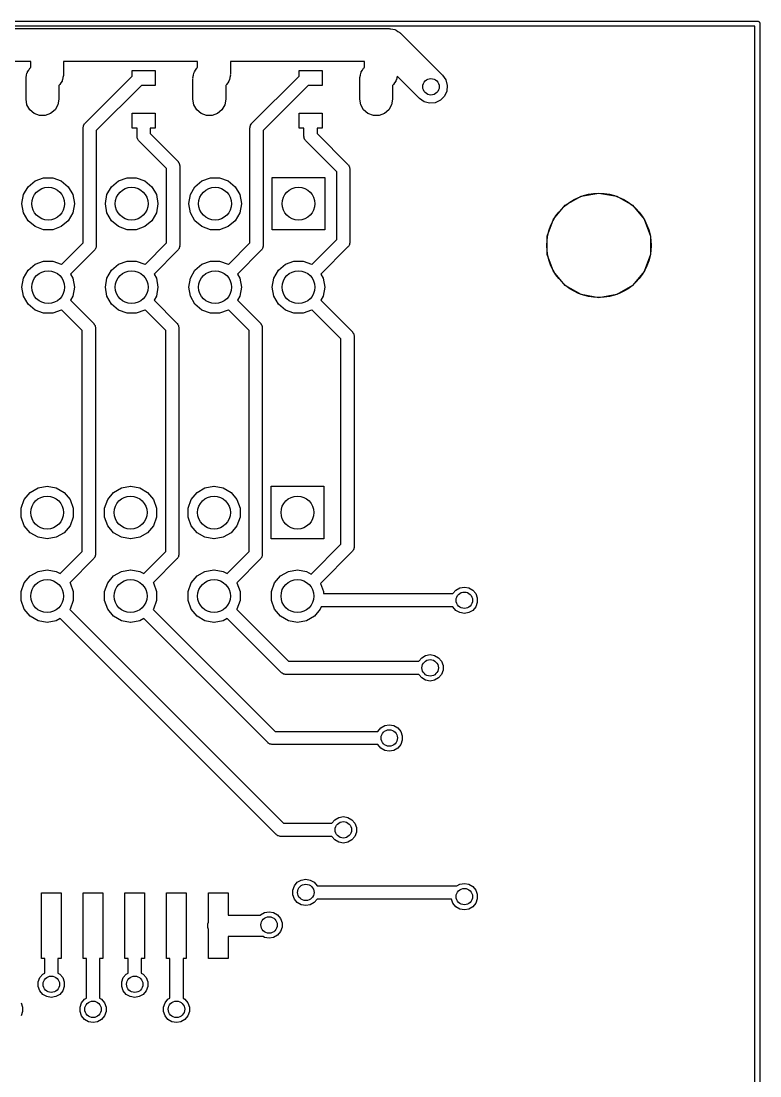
# Model space of a CAD drawing. Extents: x 25 to 125, y -125 to -25.
# Drawn here: x 102.59 to 125.08, y -57.02 to -24.93 of the extents above; entities that cross this region are included whole.
import ezdxf

# ---------------------------------------------------------------- set-up
doc = ezdxf.new("R2010")
doc.units = 0
doc.header["$MEASUREMENT"] = 0
doc.layers.add('BLACK', color=7, linetype='CONTINUOUS')

msp = doc.modelspace()

# ---------------------------------------------------------------- linework, layer by layer
at = {"layer": 'Black'}
for p, q in [((25, -24.925), (125, -24.925)), ((125, -24.925), (125.006, -24.9261)), ((125.006, -24.9261), (125.013, -24.9261)), ((125.013, -24.9261), (125.019, -24.9284)), ((125.019, -24.9284), (125.026, -24.9295)), ((125.026, -24.9295), (125.031, -24.9328)), ((125.031, -24.9328), (125.037, -24.935)), ((125.037, -24.935), (125.043, -24.9393)), ((125.043, -24.9393), (125.048, -24.9425)), ((125.048, -24.9425), (125.052, -24.9476)), ((125.052, -24.9476), (125.057, -24.9518)), ((125.057, -24.9518), (125.061, -24.9575)), ((125.061, -24.9575), (125.065, -24.9625)), ((125.065, -24.9625), (125.067, -24.9687)), ((125.067, -24.9687), (125.07, -24.9743)), ((125.07, -24.9743), (125.072, -24.9808)), ((125.072, -24.9808), (125.074, -24.987)), ((125.074, -24.987), (125.074, -24.9935)), ((125.074, -24.9935), (125.075, -25)), ((125.075, -25), (125.075, -125)), ((124.925, -25.075), (25.075, -25.075)), ((98.552, -25.154), (103.378, -25.154)), ((103.378, -25.154), (108.458, -25.154)), ((108.458, -25.154), (113.538, -25.154)), ((113.538, -25.154), (113.792, -25.154)), ((113.792, -25.154), (113.814, -25.1578)), ((113.814, -25.1578), (113.836, -25.1559)), ((113.836, -25.1559), (113.899, -25.1728)), ((113.899, -25.1728), (113.963, -25.1842)), ((113.963, -25.1842), (113.982, -25.1952)), ((113.982, -25.1952), (114.003, -25.2008)), ((114.003, -25.2008), (114.057, -25.2383)), ((114.057, -25.2383), (114.113, -25.271)), ((114.113, -25.271), (114.128, -25.2878)), ((114.128, -25.2878), (114.146, -25.3004)), ((114.146, -25.3004), (115.416, -26.5704)), ((124.925, -124.925), (124.925, -25.075)), ((102.878, -26.154), (99.052, -26.154)), ((102.878, -26.3314), (102.878, -26.154)), ((107.958, -26.154), (103.878, -26.154)), ((103.878, -26.154), (103.878, -26.537)), ((107.958, -26.3314), (107.958, -26.154)), ((113.038, -26.154), (108.958, -26.154)), ((108.958, -26.154), (108.958, -26.537)), ((113.038, -26.3314), (113.038, -26.154)), ((102.737, -26.6364), (102.754, -26.5733)), ((102.739, -26.6583), (102.737, -26.6364)), ((102.754, -26.5733), (102.765, -26.509)), ((102.765, -26.509), (102.776, -26.4899)), ((102.776, -26.4899), (102.782, -26.4687)), ((102.782, -26.4687), (102.819, -26.4152)), ((102.819, -26.4152), (102.852, -26.3586)), ((102.852, -26.3586), (102.869, -26.3445)), ((102.869, -26.3445), (102.878, -26.3314)), ((103.876, -26.5806), (103.859, -26.6437)), ((103.878, -26.537), (103.874, -26.5587)), ((103.874, -26.5587), (103.876, -26.5806)), ((104.532, -28.0302), (105.965, -26.5972)), ((105.965, -26.5972), (105.965, -26.43)), ((105.965, -26.43), (106.665, -26.43)), ((106.665, -26.43), (106.665, -26.88)), ((107.817, -26.6364), (107.834, -26.5733)), ((107.819, -26.6583), (107.817, -26.6364)), ((107.834, -26.5733), (107.845, -26.509)), ((107.845, -26.509), (107.856, -26.4899)), ((107.856, -26.4899), (107.862, -26.4687)), ((107.862, -26.4687), (107.899, -26.4152)), ((107.899, -26.4152), (107.932, -26.3586)), ((107.932, -26.3586), (107.949, -26.3445)), ((107.949, -26.3445), (107.958, -26.3314)), ((108.956, -26.5806), (108.939, -26.6437)), ((108.958, -26.537), (108.954, -26.5587)), ((108.954, -26.5587), (108.956, -26.5806)), ((109.612, -28.0302), (111.045, -26.5972)), ((111.045, -26.5972), (111.045, -26.43)), ((111.045, -26.43), (111.745, -26.43)), ((111.745, -26.43), (111.745, -26.88)), ((112.897, -26.6364), (112.914, -26.5733)), ((112.899, -26.6583), (112.897, -26.6364)), ((112.914, -26.5733), (112.925, -26.509)), ((112.925, -26.509), (112.936, -26.4899)), ((112.936, -26.4899), (112.942, -26.4687)), ((112.942, -26.4687), (112.979, -26.4152)), ((112.979, -26.4152), (113.012, -26.3586)), ((113.012, -26.3586), (113.029, -26.3445)), ((113.029, -26.3445), (113.038, -26.3314)), ((114.031, -26.6), (114.019, -26.6437)), ((114.708, -27.2776), (114.031, -26.6)), ((115.416, -26.5704), (115.515, -26.7127)), ((102.735, -26.68), (102.739, -26.6583)), ((102.735, -27.305), (102.735, -26.68)), ((103.744, -26.8725), (103.735, -26.8856)), ((103.735, -26.8856), (103.735, -27.305)), ((103.761, -26.8584), (103.744, -26.8725)), ((103.794, -26.8018), (103.761, -26.8584)), ((103.831, -26.7483), (103.794, -26.8018)), ((103.837, -26.7271), (103.831, -26.7483)), ((103.848, -26.708), (103.837, -26.7271)), ((103.859, -26.6437), (103.848, -26.708)), ((106.248, -26.88), (104.873, -28.2544)), ((106.665, -26.88), (106.248, -26.88)), ((107.815, -26.68), (107.819, -26.6583)), ((107.815, -27.305), (107.815, -26.68)), ((108.824, -26.8725), (108.815, -26.8856)), ((108.815, -26.8856), (108.815, -27.305)), ((108.841, -26.8584), (108.824, -26.8725)), ((108.874, -26.8018), (108.841, -26.8584)), ((108.911, -26.7483), (108.874, -26.8018)), ((108.917, -26.7271), (108.911, -26.7483)), ((108.928, -26.708), (108.917, -26.7271)), ((108.939, -26.6437), (108.928, -26.708)), ((111.328, -26.88), (109.953, -28.2544)), ((111.745, -26.88), (111.328, -26.88)), ((112.895, -26.68), (112.899, -26.6583)), ((112.895, -27.305), (112.895, -26.68)), ((113.904, -26.8725), (113.895, -26.8856)), ((113.895, -26.8856), (113.895, -27.305)), ((113.921, -26.8584), (113.904, -26.8725)), ((113.954, -26.8018), (113.921, -26.8584)), ((113.991, -26.7483), (113.954, -26.8018)), ((113.997, -26.7271), (113.991, -26.7483)), ((114.008, -26.708), (113.997, -26.7271)), ((114.019, -26.6437), (114.008, -26.708)), ((115.515, -26.7127), (115.56, -26.8804)), ((115.56, -26.8804), (115.545, -27.0534)), ((114.851, -27.3772), (114.708, -27.2776)), ((115.472, -27.2108), (115.349, -27.3336)), ((115.545, -27.0534), (115.472, -27.2108)), ((102.765, -27.476), (102.735, -27.305)), ((102.852, -27.6264), (102.765, -27.476)), ((103.705, -27.476), (103.618, -27.6264)), ((103.735, -27.305), (103.705, -27.476)), ((107.845, -27.476), (107.815, -27.305)), ((107.932, -27.6264), (107.845, -27.476)), ((108.785, -27.476), (108.698, -27.6264)), ((108.815, -27.305), (108.785, -27.476)), ((112.925, -27.476), (112.895, -27.305)), ((113.012, -27.6264), (112.925, -27.476)), ((113.865, -27.476), (113.778, -27.6264)), ((113.895, -27.305), (113.865, -27.476)), ((115.018, -27.4221), (114.851, -27.3772)), ((115.191, -27.407), (115.018, -27.4221)), ((115.349, -27.3336), (115.191, -27.407)), ((102.985, -27.738), (102.852, -27.6264)), ((103.148, -27.7974), (102.985, -27.738)), ((103.322, -27.7974), (103.148, -27.7974)), ((103.485, -27.738), (103.322, -27.7974)), ((103.618, -27.6264), (103.485, -27.738)), ((105.965, -28.18), (105.965, -27.73)), ((105.965, -27.73), (106.665, -27.73)), ((106.665, -27.73), (106.665, -28.18)), ((108.065, -27.738), (107.932, -27.6264)), ((108.228, -27.7974), (108.065, -27.738)), ((108.402, -27.7974), (108.228, -27.7974)), ((108.565, -27.738), (108.402, -27.7974)), ((108.698, -27.6264), (108.565, -27.738)), ((111.045, -28.18), (111.045, -27.73)), ((111.045, -27.73), (111.745, -27.73)), ((111.745, -27.73), (111.745, -28.18)), ((113.145, -27.738), (113.012, -27.6264)), ((113.308, -27.7974), (113.145, -27.738)), ((113.482, -27.7974), (113.308, -27.7974)), ((113.645, -27.738), (113.482, -27.7974)), ((113.778, -27.6264), (113.645, -27.738)), ((104.473, -28.1716), (104.475, -28.1629)), ((104.473, -31.6735), (104.473, -28.1716)), ((104.474, -28.1542), (104.481, -28.1289)), ((104.475, -28.1629), (104.474, -28.1542)), ((104.481, -28.1289), (104.485, -28.1032)), ((104.485, -28.1032), (104.49, -28.0956)), ((104.49, -28.0956), (104.492, -28.0871)), ((104.492, -28.0871), (104.507, -28.0657)), ((104.507, -28.0657), (104.52, -28.043)), ((104.52, -28.043), (104.527, -28.0374)), ((104.527, -28.0374), (104.532, -28.0302)), ((106.115, -28.18), (105.965, -28.18)), ((106.115, -28.43), (106.115, -28.18)), ((106.665, -28.18), (106.515, -28.18)), ((106.515, -28.18), (106.515, -28.3472)), ((109.553, -28.1716), (109.555, -28.1629)), ((109.553, -31.6735), (109.553, -28.1716)), ((109.554, -28.1542), (109.561, -28.1289)), ((109.555, -28.1629), (109.554, -28.1542)), ((109.561, -28.1289), (109.565, -28.1032)), ((109.565, -28.1032), (109.57, -28.0956)), ((109.57, -28.0956), (109.572, -28.0871)), ((109.572, -28.0871), (109.587, -28.0657)), ((109.587, -28.0657), (109.6, -28.043)), ((109.6, -28.043), (109.607, -28.0374)), ((109.607, -28.0374), (109.612, -28.0302)), ((111.195, -28.18), (111.045, -28.18)), ((111.195, -28.43), (111.195, -28.18)), ((111.745, -28.18), (111.595, -28.18)), ((111.595, -28.18), (111.595, -28.3472)), ((104.873, -28.2544), (104.873, -31.7563)), ((106.117, -28.4387), (106.115, -28.43)), ((106.116, -28.4474), (106.117, -28.4387)), ((106.123, -28.4727), (106.116, -28.4474)), ((106.127, -28.4984), (106.123, -28.4727)), ((106.131, -28.506), (106.127, -28.4984)), ((106.134, -28.5145), (106.131, -28.506)), ((106.149, -28.5359), (106.134, -28.5145)), ((106.162, -28.5586), (106.149, -28.5359)), ((106.169, -28.5642), (106.162, -28.5586)), ((106.515, -28.3472), (107.355, -29.187)), ((109.953, -28.2544), (109.953, -31.7563)), ((111.197, -28.4387), (111.195, -28.43)), ((111.196, -28.4474), (111.197, -28.4387)), ((111.203, -28.4727), (111.196, -28.4474)), ((111.207, -28.4984), (111.203, -28.4727)), ((111.211, -28.506), (111.207, -28.4984)), ((111.214, -28.5145), (111.211, -28.506)), ((111.229, -28.5359), (111.214, -28.5145)), ((111.242, -28.5586), (111.229, -28.5359)), ((111.249, -28.5642), (111.242, -28.5586)), ((111.595, -28.3472), (112.536, -29.2886)), ((106.174, -28.5714), (106.169, -28.5642)), ((107.013, -29.4112), (106.174, -28.5714)), ((111.254, -28.5714), (111.249, -28.5642)), ((112.195, -29.5128), (111.254, -28.5714)), ((107.355, -29.187), (107.36, -29.1942)), ((107.36, -29.1942), (107.367, -29.1998)), ((107.367, -29.1998), (107.38, -29.2225)), ((107.013, -31.6735), (107.013, -29.4112)), ((107.38, -29.2225), (107.395, -29.2439)), ((107.395, -29.2439), (107.397, -29.2524)), ((107.397, -29.2524), (107.401, -29.26)), ((107.401, -29.26), (107.406, -29.2857)), ((107.406, -29.2857), (107.413, -29.311)), ((107.413, -29.311), (107.412, -29.3197)), ((107.412, -29.3197), (107.413, -29.3284)), ((107.413, -29.3284), (107.413, -31.7563)), ((112.195, -31.5719), (112.195, -29.5128)), ((112.536, -29.2886), (112.541, -29.2958)), ((112.541, -29.2958), (112.548, -29.3014)), ((112.548, -29.3014), (112.561, -29.3241)), ((112.561, -29.3241), (112.576, -29.3455)), ((112.576, -29.3455), (112.579, -29.354)), ((112.579, -29.354), (112.583, -29.3616)), ((112.583, -29.3616), (112.587, -29.3873)), ((112.587, -29.3873), (112.594, -29.4126)), ((112.594, -29.4126), (112.593, -29.4213)), ((112.593, -29.4213), (112.595, -29.43)), ((112.595, -29.43), (112.595, -31.6547)), ((102.797, -29.9627), (103.01, -29.7841)), ((103.01, -29.7841), (103.271, -29.6891)), ((103.271, -29.6891), (103.549, -29.6891)), ((103.549, -29.6891), (103.81, -29.7841)), ((103.81, -29.7841), (104.023, -29.9627)), ((105.337, -29.9627), (105.55, -29.7841)), ((105.55, -29.7841), (105.811, -29.6891)), ((105.811, -29.6891), (106.089, -29.6891)), ((106.089, -29.6891), (106.35, -29.7841)), ((106.35, -29.7841), (106.563, -29.9627)), ((107.877, -29.9627), (108.09, -29.7841)), ((108.09, -29.7841), (108.351, -29.6891)), ((108.351, -29.6891), (108.629, -29.6891)), ((108.629, -29.6891), (108.89, -29.7841)), ((108.89, -29.7841), (109.103, -29.9627)), ((110.23, -31.28), (110.23, -29.68)), ((110.23, -29.68), (111.83, -29.68)), ((111.83, -29.68), (111.83, -31.28)), ((102.658, -30.2033), (102.797, -29.9627)), ((104.023, -29.9627), (104.162, -30.2033)), ((105.198, -30.2033), (105.337, -29.9627)), ((106.563, -29.9627), (106.702, -30.2033)), ((107.738, -30.2033), (107.877, -29.9627)), ((109.103, -29.9627), (109.242, -30.2033)), ((119.629, -30.2525), (120.174, -30.1564)), ((120.174, -30.1564), (120.719, -30.2525)), ((102.61, -30.4769), (102.658, -30.2033)), ((102.61, -30.4831), (102.61, -30.4769)), ((102.658, -30.7567), (102.61, -30.4831)), ((104.162, -30.2033), (104.21, -30.4769)), ((104.21, -30.4831), (104.162, -30.7567)), ((104.21, -30.4769), (104.21, -30.4831)), ((105.15, -30.4769), (105.198, -30.2033)), ((105.15, -30.4831), (105.15, -30.4769)), ((105.198, -30.7567), (105.15, -30.4831)), ((106.702, -30.2033), (106.75, -30.4769)), ((106.75, -30.4831), (106.702, -30.7567)), ((106.75, -30.4769), (106.75, -30.4831)), ((107.69, -30.4769), (107.738, -30.2033)), ((107.69, -30.4831), (107.69, -30.4769)), ((107.738, -30.7567), (107.69, -30.4831)), ((109.242, -30.2033), (109.29, -30.4769)), ((109.29, -30.4831), (109.242, -30.7567)), ((109.29, -30.4769), (109.29, -30.4831)), ((119.149, -30.5293), (119.629, -30.2525)), ((120.719, -30.2525), (121.198, -30.5293)), ((102.797, -30.9973), (102.658, -30.7567)), ((104.162, -30.7567), (104.023, -30.9973)), ((105.337, -30.9973), (105.198, -30.7567)), ((106.702, -30.7567), (106.563, -30.9973)), ((107.877, -30.9973), (107.738, -30.7567)), ((109.242, -30.7567), (109.103, -30.9973)), ((118.794, -30.9532), (119.149, -30.5293)), ((121.198, -30.5293), (121.554, -30.9532)), ((103.01, -31.1759), (102.797, -30.9973)), ((104.023, -30.9973), (103.81, -31.1759)), ((105.55, -31.1759), (105.337, -30.9973)), ((106.563, -30.9973), (106.35, -31.1759)), ((108.09, -31.1759), (107.877, -30.9973)), ((109.103, -30.9973), (108.89, -31.1759)), ((118.604, -31.4733), (118.794, -30.9532)), ((121.554, -30.9532), (121.743, -31.4733)), ((103.271, -31.2709), (103.01, -31.1759)), ((103.549, -31.2709), (103.271, -31.2709)), ((103.81, -31.1759), (103.549, -31.2709)), ((105.811, -31.2709), (105.55, -31.1759)), ((106.089, -31.2709), (105.811, -31.2709)), ((106.35, -31.1759), (106.089, -31.2709)), ((108.351, -31.2709), (108.09, -31.1759)), ((108.629, -31.2709), (108.351, -31.2709)), ((108.89, -31.1759), (108.629, -31.2709)), ((111.83, -31.28), (110.23, -31.28)), ((103.817, -32.3301), (104.473, -31.6735)), ((104.873, -31.7563), (104.872, -31.765)), ((104.872, -31.765), (104.873, -31.7738)), ((106.357, -32.3301), (107.013, -31.6735)), ((107.413, -31.7563), (107.412, -31.765)), ((107.412, -31.765), (107.413, -31.7738)), ((108.897, -32.3301), (109.553, -31.6735)), ((109.953, -31.7563), (109.952, -31.765)), ((109.952, -31.765), (109.953, -31.7738)), ((111.437, -32.3301), (112.195, -31.5719)), ((112.561, -31.7607), (112.548, -31.7833)), ((112.576, -31.7393), (112.561, -31.7607)), ((112.579, -31.7308), (112.576, -31.7393)), ((112.583, -31.7232), (112.579, -31.7308)), ((112.587, -31.6974), (112.583, -31.7232)), ((112.594, -31.6722), (112.587, -31.6974)), ((112.595, -31.6547), (112.593, -31.6634)), ((112.593, -31.6634), (112.594, -31.6722)), ((118.604, -32.0267), (118.604, -31.4733)), ((121.743, -31.4733), (121.743, -32.0267)), ((104.815, -31.8978), (104.091, -32.6215)), ((104.82, -31.8906), (104.815, -31.8978)), ((104.827, -31.8849), (104.82, -31.8906)), ((104.84, -31.8623), (104.827, -31.8849)), ((104.855, -31.8409), (104.84, -31.8623)), ((104.857, -31.8324), (104.855, -31.8409)), ((104.861, -31.8248), (104.857, -31.8324)), ((104.866, -31.799), (104.861, -31.8248)), ((104.873, -31.7738), (104.866, -31.799)), ((107.355, -31.8978), (106.631, -32.6215)), ((107.36, -31.8906), (107.355, -31.8978)), ((107.367, -31.8849), (107.36, -31.8906)), ((107.38, -31.8623), (107.367, -31.8849)), ((107.395, -31.8409), (107.38, -31.8623)), ((107.397, -31.8324), (107.395, -31.8409)), ((107.401, -31.8248), (107.397, -31.8324)), ((107.406, -31.799), (107.401, -31.8248)), ((107.413, -31.7738), (107.406, -31.799)), ((109.895, -31.8978), (109.171, -32.6215)), ((109.9, -31.8906), (109.895, -31.8978)), ((109.907, -31.8849), (109.9, -31.8906)), ((109.92, -31.8623), (109.907, -31.8849)), ((109.935, -31.8409), (109.92, -31.8623)), ((109.937, -31.8324), (109.935, -31.8409)), ((109.941, -31.8248), (109.937, -31.8324)), ((109.946, -31.799), (109.941, -31.8248)), ((109.953, -31.7738), (109.946, -31.799)), ((112.536, -31.7962), (111.711, -32.6215)), ((112.541, -31.789), (112.536, -31.7962)), ((112.548, -31.7833), (112.541, -31.789)), ((118.794, -32.5468), (118.604, -32.0267)), ((121.743, -32.0267), (121.554, -32.5468)), ((102.797, -32.5027), (103.01, -32.3241)), ((103.01, -32.3241), (103.271, -32.2291)), ((103.271, -32.2291), (103.549, -32.2291)), ((103.549, -32.2291), (103.81, -32.3241)), ((103.81, -32.3241), (103.817, -32.3301)), ((105.337, -32.5027), (105.55, -32.3241)), ((105.55, -32.3241), (105.811, -32.2291)), ((105.811, -32.2291), (106.089, -32.2291)), ((106.089, -32.2291), (106.35, -32.3241)), ((106.35, -32.3241), (106.357, -32.3301)), ((107.877, -32.5027), (108.09, -32.3241)), ((108.09, -32.3241), (108.351, -32.2291)), ((108.351, -32.2291), (108.629, -32.2291)), ((108.629, -32.2291), (108.89, -32.3241)), ((108.89, -32.3241), (108.897, -32.3301)), ((110.417, -32.5027), (110.63, -32.3241)), ((110.63, -32.3241), (110.891, -32.2291)), ((110.891, -32.2291), (111.169, -32.2291)), ((111.169, -32.2291), (111.43, -32.3241)), ((111.43, -32.3241), (111.437, -32.3301)), ((102.658, -32.7433), (102.797, -32.5027)), ((104.091, -32.6215), (104.162, -32.7433)), ((105.198, -32.7433), (105.337, -32.5027)), ((106.631, -32.6215), (106.702, -32.7433)), ((107.738, -32.7433), (107.877, -32.5027)), ((109.171, -32.6215), (109.242, -32.7433)), ((110.278, -32.7433), (110.417, -32.5027)), ((111.711, -32.6215), (111.782, -32.7433)), ((119.149, -32.9707), (118.794, -32.5468)), ((121.554, -32.5468), (121.198, -32.9707)), ((102.61, -33.0169), (102.658, -32.7433)), ((102.61, -33.0231), (102.61, -33.0169)), ((102.658, -33.2967), (102.61, -33.0231)), ((104.162, -32.7433), (104.21, -33.0169)), ((104.21, -33.0231), (104.162, -33.2967)), ((104.21, -33.0169), (104.21, -33.0231)), ((105.15, -33.0169), (105.198, -32.7433)), ((105.15, -33.0231), (105.15, -33.0169)), ((105.198, -33.2967), (105.15, -33.0231)), ((106.702, -32.7433), (106.75, -33.0169)), ((106.75, -33.0231), (106.702, -33.2967)), ((106.75, -33.0169), (106.75, -33.0231)), ((107.69, -33.0169), (107.738, -32.7433)), ((107.69, -33.0231), (107.69, -33.0169)), ((107.738, -33.2967), (107.69, -33.0231)), ((109.242, -32.7433), (109.29, -33.0169)), ((109.29, -33.0231), (109.242, -33.2967)), ((109.29, -33.0169), (109.29, -33.0231)), ((110.23, -33.0169), (110.278, -32.7433)), ((110.23, -33.0231), (110.23, -33.0169)), ((110.278, -33.2967), (110.23, -33.0231)), ((111.782, -32.7433), (111.83, -33.0169)), ((111.83, -33.0231), (111.782, -33.2967)), ((111.83, -33.0169), (111.83, -33.0231)), ((119.629, -33.2475), (119.149, -32.9707)), ((121.198, -32.9707), (120.719, -33.2475)), ((102.797, -33.5373), (102.658, -33.2967)), ((104.162, -33.2967), (104.091, -33.4185)), ((105.337, -33.5373), (105.198, -33.2967)), ((106.702, -33.2967), (106.631, -33.4185)), ((107.877, -33.5373), (107.738, -33.2967)), ((109.242, -33.2967), (109.171, -33.4185)), ((110.417, -33.5373), (110.278, -33.2967)), ((111.782, -33.2967), (111.711, -33.4185)), ((120.174, -33.3436), (119.629, -33.2475)), ((120.719, -33.2475), (120.174, -33.3436)), ((103.01, -33.7159), (102.797, -33.5373)), ((104.091, -33.4185), (104.789, -34.1168)), ((105.55, -33.7159), (105.337, -33.5373)), ((106.631, -33.4185), (107.329, -34.1168)), ((108.09, -33.7159), (107.877, -33.5373)), ((109.171, -33.4185), (109.869, -34.1168)), ((110.63, -33.7159), (110.417, -33.5373)), ((111.711, -33.4185), (112.663, -34.3708)), ((103.271, -33.8109), (103.01, -33.7159)), ((103.549, -33.8109), (103.271, -33.8109)), ((103.81, -33.7159), (103.549, -33.8109)), ((103.817, -33.7099), (103.81, -33.7159)), ((104.448, -34.3411), (103.817, -33.7099)), ((105.811, -33.8109), (105.55, -33.7159)), ((106.089, -33.8109), (105.811, -33.8109)), ((106.35, -33.7159), (106.089, -33.8109)), ((106.357, -33.7099), (106.35, -33.7159)), ((106.988, -34.3411), (106.357, -33.7099)), ((108.351, -33.8109), (108.09, -33.7159)), ((108.629, -33.8109), (108.351, -33.8109)), ((108.89, -33.7159), (108.629, -33.8109)), ((108.897, -33.7099), (108.89, -33.7159)), ((109.528, -34.3411), (108.897, -33.7099)), ((110.891, -33.8109), (110.63, -33.7159)), ((111.169, -33.8109), (110.891, -33.8109)), ((111.43, -33.7159), (111.169, -33.8109)), ((111.437, -33.7099), (111.43, -33.7159)), ((112.322, -34.5951), (111.437, -33.7099)), ((104.789, -34.1168), (104.794, -34.124)), ((104.794, -34.124), (104.801, -34.1297)), ((104.801, -34.1297), (104.814, -34.1523)), ((104.814, -34.1523), (104.829, -34.1737)), ((104.829, -34.1737), (104.832, -34.1822)), ((104.832, -34.1822), (104.836, -34.1898)), ((104.836, -34.1898), (104.84, -34.2156)), ((104.84, -34.2156), (104.847, -34.2408)), ((104.847, -34.2408), (104.846, -34.2496)), ((104.846, -34.2496), (104.848, -34.2582)), ((104.848, -34.2582), (104.848, -41.148)), ((107.329, -34.1168), (107.334, -34.124)), ((107.334, -34.124), (107.341, -34.1297)), ((107.341, -34.1297), (107.354, -34.1523)), ((107.354, -34.1523), (107.369, -34.1737)), ((107.369, -34.1737), (107.372, -34.1822)), ((107.372, -34.1822), (107.376, -34.1898)), ((107.376, -34.1898), (107.38, -34.2156)), ((107.38, -34.2156), (107.387, -34.2408)), ((107.387, -34.2408), (107.386, -34.2496)), ((107.386, -34.2496), (107.388, -34.2582)), ((107.388, -34.2582), (107.388, -41.148)), ((109.869, -34.1168), (109.874, -34.124)), ((109.874, -34.124), (109.881, -34.1297)), ((109.881, -34.1297), (109.894, -34.1523)), ((109.894, -34.1523), (109.909, -34.1737)), ((109.909, -34.1737), (109.912, -34.1822)), ((109.912, -34.1822), (109.916, -34.1898)), ((109.916, -34.1898), (109.92, -34.2156)), ((109.92, -34.2156), (109.927, -34.2408)), ((109.927, -34.2408), (109.926, -34.2496)), ((109.926, -34.2496), (109.928, -34.2582)), ((109.928, -34.2582), (109.928, -41.148)), ((104.448, -41.0652), (104.448, -34.3411)), ((106.988, -41.0652), (106.988, -34.3411)), ((109.528, -41.0652), (109.528, -34.3411)), ((112.322, -40.8429), (112.322, -34.5951)), ((112.663, -34.3708), (112.668, -34.378)), ((112.668, -34.378), (112.675, -34.3837)), ((112.675, -34.3837), (112.688, -34.4063)), ((112.688, -34.4063), (112.703, -34.4277)), ((112.703, -34.4277), (112.706, -34.4362)), ((112.706, -34.4362), (112.71, -34.4438)), ((112.71, -34.4438), (112.714, -34.4696)), ((112.714, -34.4696), (112.721, -34.4948)), ((112.721, -34.4948), (112.72, -34.5036)), ((112.72, -34.5036), (112.722, -34.5123)), ((112.722, -34.5123), (112.722, -40.9258)), ((102.861, -39.2652), (103.101, -39.1262)), ((103.101, -39.1262), (103.375, -39.078)), ((103.375, -39.078), (103.381, -39.078)), ((103.381, -39.078), (103.655, -39.1262)), ((103.655, -39.1262), (103.895, -39.2652)), ((105.401, -39.2652), (105.641, -39.1262)), ((105.641, -39.1262), (105.915, -39.078)), ((105.915, -39.078), (105.921, -39.078)), ((105.921, -39.078), (106.195, -39.1262)), ((106.195, -39.1262), (106.435, -39.2652)), ((107.941, -39.2652), (108.181, -39.1262)), ((108.181, -39.1262), (108.455, -39.078)), ((108.455, -39.078), (108.461, -39.078)), ((108.461, -39.078), (108.735, -39.1262)), ((108.735, -39.1262), (108.975, -39.2652)), ((110.198, -40.678), (110.198, -39.078)), ((110.198, -39.078), (111.798, -39.078)), ((111.798, -39.078), (111.798, -40.678)), ((102.682, -39.478), (102.861, -39.2652)), ((103.895, -39.2652), (104.074, -39.478)), ((105.222, -39.478), (105.401, -39.2652)), ((106.435, -39.2652), (106.614, -39.478)), ((107.762, -39.478), (107.941, -39.2652)), ((108.975, -39.2652), (109.154, -39.478)), ((102.587, -39.7391), (102.682, -39.478)), ((102.587, -40.0169), (102.587, -39.7391)), ((104.074, -39.478), (104.169, -39.7391)), ((104.169, -39.7391), (104.169, -40.0169)), ((105.127, -39.7391), (105.222, -39.478)), ((105.127, -40.0169), (105.127, -39.7391)), ((106.614, -39.478), (106.709, -39.7391)), ((106.709, -39.7391), (106.709, -40.0169)), ((107.667, -39.7391), (107.762, -39.478)), ((107.667, -40.0169), (107.667, -39.7391)), ((109.154, -39.478), (109.249, -39.7391)), ((109.249, -39.7391), (109.249, -40.0169)), ((102.682, -40.278), (102.587, -40.0169)), ((104.169, -40.0169), (104.074, -40.278)), ((105.222, -40.278), (105.127, -40.0169)), ((106.709, -40.0169), (106.614, -40.278)), ((107.762, -40.278), (107.667, -40.0169)), ((109.249, -40.0169), (109.154, -40.278)), ((102.861, -40.4908), (102.682, -40.278)), ((104.074, -40.278), (103.895, -40.4908)), ((105.401, -40.4908), (105.222, -40.278)), ((106.614, -40.278), (106.435, -40.4908)), ((107.941, -40.4908), (107.762, -40.278)), ((109.154, -40.278), (108.975, -40.4908)), ((103.101, -40.6298), (102.861, -40.4908)), ((103.375, -40.678), (103.101, -40.6298)), ((103.381, -40.678), (103.375, -40.678)), ((103.655, -40.6298), (103.381, -40.678)), ((103.895, -40.4908), (103.655, -40.6298)), ((105.641, -40.6298), (105.401, -40.4908)), ((105.915, -40.678), (105.641, -40.6298)), ((105.921, -40.678), (105.915, -40.678)), ((106.195, -40.6298), (105.921, -40.678)), ((106.435, -40.4908), (106.195, -40.6298)), ((108.181, -40.6298), (107.941, -40.4908)), ((108.455, -40.678), (108.181, -40.6298)), ((108.461, -40.678), (108.455, -40.678)), ((108.735, -40.6298), (108.461, -40.678)), ((108.975, -40.4908), (108.735, -40.6298)), ((111.798, -40.678), (110.198, -40.678)), ((103.777, -41.7366), (104.448, -41.0652)), ((106.317, -41.7366), (106.988, -41.0652)), ((108.857, -41.7366), (109.528, -41.0652)), ((111.417, -41.7482), (112.322, -40.8429)), ((112.663, -41.0672), (111.699, -42.0317)), ((112.668, -41.06), (112.663, -41.0672)), ((112.675, -41.0543), (112.668, -41.06)), ((112.688, -41.0317), (112.675, -41.0543)), ((112.703, -41.0103), (112.688, -41.0317)), ((112.706, -41.0018), (112.703, -41.0103)), ((112.71, -40.9942), (112.706, -41.0018)), ((112.714, -40.9684), (112.71, -40.9942)), ((112.721, -40.9432), (112.714, -40.9684)), ((112.722, -40.9258), (112.72, -40.9344)), ((112.72, -40.9344), (112.721, -40.9432)), ((104.789, -41.2894), (104.068, -42.0109)), ((104.794, -41.2822), (104.789, -41.2894)), ((104.801, -41.2766), (104.794, -41.2822)), ((104.814, -41.2539), (104.801, -41.2766)), ((104.829, -41.2325), (104.814, -41.2539)), ((104.832, -41.224), (104.829, -41.2325)), ((104.836, -41.2164), (104.832, -41.224)), ((104.84, -41.1907), (104.836, -41.2164)), ((104.847, -41.1654), (104.84, -41.1907)), ((104.848, -41.148), (104.846, -41.1567)), ((104.846, -41.1567), (104.847, -41.1654)), ((107.329, -41.2894), (106.608, -42.0109)), ((107.334, -41.2822), (107.329, -41.2894)), ((107.341, -41.2766), (107.334, -41.2822)), ((107.354, -41.2539), (107.341, -41.2766)), ((107.369, -41.2325), (107.354, -41.2539)), ((107.372, -41.224), (107.369, -41.2325)), ((107.376, -41.2164), (107.372, -41.224)), ((107.38, -41.1907), (107.376, -41.2164)), ((107.387, -41.1654), (107.38, -41.1907)), ((107.388, -41.148), (107.386, -41.1567)), ((107.386, -41.1567), (107.387, -41.1654)), ((109.869, -41.2894), (109.148, -42.0109)), ((109.874, -41.2822), (109.869, -41.2894)), ((109.881, -41.2766), (109.874, -41.2822)), ((109.894, -41.2539), (109.881, -41.2766)), ((109.909, -41.2325), (109.894, -41.2539)), ((109.912, -41.224), (109.909, -41.2325)), ((109.916, -41.2164), (109.912, -41.224)), ((109.92, -41.1907), (109.916, -41.2164)), ((109.927, -41.1654), (109.92, -41.1907)), ((109.928, -41.148), (109.926, -41.1567)), ((109.926, -41.1567), (109.927, -41.1654)), ((102.861, -41.8052), (103.101, -41.6662)), ((103.101, -41.6662), (103.375, -41.618)), ((103.375, -41.618), (103.381, -41.618)), ((103.381, -41.618), (103.655, -41.6662)), ((103.655, -41.6662), (103.777, -41.7366)), ((105.401, -41.8052), (105.641, -41.6662)), ((105.641, -41.6662), (105.915, -41.618)), ((105.915, -41.618), (105.921, -41.618)), ((105.921, -41.618), (106.195, -41.6662)), ((106.195, -41.6662), (106.317, -41.7366)), ((107.941, -41.8052), (108.181, -41.6662)), ((108.181, -41.6662), (108.455, -41.618)), ((108.455, -41.618), (108.461, -41.618)), ((108.461, -41.618), (108.735, -41.6662)), ((108.735, -41.6662), (108.857, -41.7366)), ((110.481, -41.8052), (110.721, -41.6662)), ((110.721, -41.6662), (110.995, -41.618)), ((110.995, -41.618), (111.001, -41.618)), ((111.001, -41.618), (111.275, -41.6662)), ((111.275, -41.6662), (111.417, -41.7482)), ((102.587, -42.2791), (102.682, -42.018)), ((102.682, -42.018), (102.861, -41.8052)), ((104.068, -42.0109), (104.074, -42.018)), ((104.074, -42.018), (104.169, -42.2791)), ((105.127, -42.2791), (105.222, -42.018)), ((105.222, -42.018), (105.401, -41.8052)), ((106.608, -42.0109), (106.614, -42.018)), ((106.614, -42.018), (106.709, -42.2791)), ((107.667, -42.2791), (107.762, -42.018)), ((107.762, -42.018), (107.941, -41.8052)), ((109.148, -42.0109), (109.154, -42.018)), ((109.154, -42.018), (109.249, -42.2791)), ((110.207, -42.2791), (110.302, -42.018)), ((110.302, -42.018), (110.481, -41.8052)), ((111.699, -42.0317), (111.789, -42.2791)), ((102.587, -42.5569), (102.587, -42.2791)), ((104.169, -42.2791), (104.169, -42.5569)), ((105.127, -42.5569), (105.127, -42.2791)), ((106.709, -42.2791), (106.709, -42.5569)), ((107.667, -42.5569), (107.667, -42.2791)), ((109.249, -42.2791), (109.249, -42.5569)), ((110.207, -42.5569), (110.207, -42.2791)), ((111.789, -42.2791), (111.789, -42.345)), ((111.789, -42.345), (115.73, -42.345)), ((115.73, -42.3442), (115.82, -42.2374)), ((115.73, -42.345), (115.73, -42.3442)), ((115.82, -42.2374), (115.941, -42.1677)), ((115.941, -42.1677), (116.078, -42.1435)), ((116.078, -42.1435), (116.215, -42.1677)), ((116.215, -42.1677), (116.336, -42.2374)), ((116.336, -42.2374), (116.426, -42.3442)), ((116.426, -42.3442), (116.473, -42.4753)), ((102.682, -42.818), (102.587, -42.5569)), ((104.169, -42.5569), (104.074, -42.818)), ((105.222, -42.818), (105.127, -42.5569)), ((106.709, -42.5569), (106.614, -42.818)), ((107.762, -42.818), (107.667, -42.5569)), ((109.249, -42.5569), (109.154, -42.818)), ((110.302, -42.818), (110.207, -42.5569)), ((116.473, -42.6147), (116.426, -42.7458)), ((116.473, -42.4753), (116.473, -42.6147)), ((102.861, -43.0308), (102.682, -42.818)), ((104.074, -42.818), (104.068, -42.8251)), ((104.068, -42.8251), (110.573, -49.33)), ((105.401, -43.0308), (105.222, -42.818)), ((106.614, -42.818), (106.608, -42.8251)), ((106.608, -42.8251), (110.319, -46.536)), ((107.941, -43.0308), (107.762, -42.818)), ((109.154, -42.818), (109.148, -42.8251)), ((109.148, -42.8251), (110.725, -44.4024)), ((110.481, -43.0308), (110.302, -42.818)), ((111.694, -42.818), (111.515, -43.0308)), ((111.72, -42.745), (111.694, -42.818)), ((115.73, -42.745), (111.72, -42.745)), ((115.73, -42.7458), (115.73, -42.745)), ((115.82, -42.8526), (115.73, -42.7458)), ((115.941, -42.9223), (115.82, -42.8526)), ((116.078, -42.9465), (115.941, -42.9223)), ((116.215, -42.9223), (116.078, -42.9465)), ((116.336, -42.8526), (116.215, -42.9223)), ((116.426, -42.7458), (116.336, -42.8526)), ((103.101, -43.1698), (102.861, -43.0308)), ((103.375, -43.218), (103.101, -43.1698)), ((103.381, -43.218), (103.375, -43.218)), ((103.655, -43.1698), (103.381, -43.218)), ((103.777, -43.0994), (103.655, -43.1698)), ((110.349, -49.6714), (103.777, -43.0994)), ((105.641, -43.1698), (105.401, -43.0308)), ((105.915, -43.218), (105.641, -43.1698)), ((105.921, -43.218), (105.915, -43.218)), ((106.195, -43.1698), (105.921, -43.218)), ((106.317, -43.0994), (106.195, -43.1698)), ((110.095, -46.8774), (106.317, -43.0994)), ((108.181, -43.1698), (107.941, -43.0308)), ((108.455, -43.218), (108.181, -43.1698)), ((108.461, -43.218), (108.455, -43.218)), ((108.735, -43.1698), (108.461, -43.218)), ((108.857, -43.0994), (108.735, -43.1698)), ((110.501, -44.7438), (108.857, -43.0994)), ((110.721, -43.1698), (110.481, -43.0308)), ((110.995, -43.218), (110.721, -43.1698)), ((111.001, -43.218), (110.995, -43.218)), ((111.275, -43.1698), (111.001, -43.218)), ((111.515, -43.0308), (111.275, -43.1698)), ((114.779, -44.2948), (114.899, -44.2251)), ((114.899, -44.2251), (115.037, -44.2009)), ((115.037, -44.2009), (115.174, -44.2251)), ((115.174, -44.2251), (115.295, -44.2948)), ((110.725, -44.4024), (114.689, -44.4024)), ((114.689, -44.4016), (114.779, -44.2948)), ((114.689, -44.4024), (114.689, -44.4016)), ((115.295, -44.2948), (115.384, -44.4016)), ((115.384, -44.4016), (115.432, -44.5327)), ((115.432, -44.5327), (115.432, -44.6721)), ((110.508, -44.7489), (110.501, -44.7438)), ((110.514, -44.7556), (110.508, -44.7489)), ((110.536, -44.7687), (110.514, -44.7556)), ((110.558, -44.7837), (110.536, -44.7687)), ((110.566, -44.7859), (110.558, -44.7837)), ((110.574, -44.7903), (110.566, -44.7859)), ((110.6, -44.7949), (110.574, -44.7903)), ((110.625, -44.8016), (110.6, -44.7949)), ((110.634, -44.8009), (110.625, -44.8016)), ((110.642, -44.8024), (110.634, -44.8009)), ((114.689, -44.8024), (110.642, -44.8024)), ((114.689, -44.8032), (114.689, -44.8024)), ((114.779, -44.91), (114.689, -44.8032)), ((114.899, -44.9797), (114.779, -44.91)), ((115.295, -44.91), (115.174, -44.9797)), ((115.384, -44.8032), (115.295, -44.91)), ((115.432, -44.6721), (115.384, -44.8032)), ((115.037, -45.0039), (114.899, -44.9797)), ((115.174, -44.9797), (115.037, -45.0039)), ((113.444, -46.5352), (113.534, -46.4284)), ((113.534, -46.4284), (113.655, -46.3587)), ((113.655, -46.3587), (113.792, -46.3345)), ((113.792, -46.3345), (113.929, -46.3587)), ((113.929, -46.3587), (114.05, -46.4284)), ((114.05, -46.4284), (114.14, -46.5352)), ((110.319, -46.536), (113.444, -46.536)), ((113.444, -46.536), (113.444, -46.5352)), ((114.14, -46.5352), (114.187, -46.6663)), ((114.187, -46.8057), (114.14, -46.9368)), ((114.187, -46.6663), (114.187, -46.8057)), ((110.102, -46.8825), (110.095, -46.8774)), ((110.107, -46.8892), (110.102, -46.8825)), ((110.13, -46.9023), (110.107, -46.8892)), ((110.151, -46.9173), (110.13, -46.9023)), ((110.16, -46.9195), (110.151, -46.9173)), ((110.168, -46.9239), (110.16, -46.9195)), ((110.193, -46.9285), (110.168, -46.9239)), ((110.219, -46.9352), (110.193, -46.9285)), ((110.227, -46.9345), (110.219, -46.9352)), ((110.236, -46.936), (110.227, -46.9345)), ((113.444, -46.936), (110.236, -46.936)), ((113.444, -46.9368), (113.444, -46.936)), ((113.534, -47.0436), (113.444, -46.9368)), ((113.655, -47.1133), (113.534, -47.0436)), ((113.792, -47.1375), (113.655, -47.1133)), ((113.929, -47.1133), (113.792, -47.1375)), ((114.05, -47.0436), (113.929, -47.1133)), ((114.14, -46.9368), (114.05, -47.0436)), ((110.573, -49.33), (112.047, -49.33)), ((112.047, -49.3292), (112.137, -49.2224)), ((112.047, -49.33), (112.047, -49.3292)), ((112.137, -49.2224), (112.258, -49.1527)), ((112.258, -49.1527), (112.395, -49.1285)), ((112.395, -49.1285), (112.532, -49.1527)), ((112.532, -49.1527), (112.653, -49.2224)), ((112.653, -49.2224), (112.743, -49.3292)), ((112.743, -49.3292), (112.79, -49.4603)), ((110.356, -49.6765), (110.349, -49.6714)), ((110.361, -49.6832), (110.356, -49.6765)), ((110.384, -49.6963), (110.361, -49.6832)), ((110.405, -49.7113), (110.384, -49.6963)), ((110.414, -49.7135), (110.405, -49.7113)), ((110.422, -49.7179), (110.414, -49.7135)), ((110.447, -49.7225), (110.422, -49.7179)), ((110.473, -49.7292), (110.447, -49.7225)), ((110.481, -49.7285), (110.473, -49.7292)), ((110.49, -49.73), (110.481, -49.7285)), ((112.047, -49.73), (110.49, -49.73)), ((112.047, -49.7308), (112.047, -49.73)), ((112.137, -49.8376), (112.047, -49.7308)), ((112.743, -49.7308), (112.653, -49.8376)), ((112.79, -49.5997), (112.743, -49.7308)), ((112.79, -49.4603), (112.79, -49.5997)), ((112.258, -49.9073), (112.137, -49.8376)), ((112.395, -49.9315), (112.258, -49.9073)), ((112.532, -49.9073), (112.395, -49.9315)), ((112.653, -49.8376), (112.532, -49.9073)), ((110.857, -51.3653), (110.904, -51.2342)), ((110.904, -51.2342), (110.994, -51.1274)), ((110.994, -51.1274), (111.115, -51.0577)), ((111.115, -51.0577), (111.252, -51.0335)), ((111.252, -51.0335), (111.389, -51.0577)), ((111.389, -51.0577), (111.51, -51.1274)), ((111.51, -51.1274), (111.6, -51.2342)), ((111.6, -51.2342), (111.6, -51.235)), ((111.6, -51.235), (115.854, -51.235)), ((115.854, -51.235), (115.941, -51.1847)), ((115.941, -51.1847), (116.078, -51.1605)), ((116.078, -51.1605), (116.215, -51.1847)), ((116.215, -51.1847), (116.336, -51.2544)), ((116.336, -51.2544), (116.426, -51.3612)), ((103.205, -53.45), (103.205, -51.45)), ((103.205, -51.45), (103.805, -51.45)), ((103.805, -51.45), (103.805, -53.45)), ((104.475, -53.45), (104.475, -51.45)), ((104.475, -51.45), (105.075, -51.45)), ((105.075, -51.45), (105.075, -53.45)), ((105.745, -53.45), (105.745, -51.45)), ((105.745, -51.45), (106.345, -51.45)), ((106.345, -51.45), (106.345, -53.45)), ((107.015, -53.45), (107.015, -51.45)), ((107.015, -51.45), (107.615, -51.45)), ((107.615, -51.45), (107.615, -53.45)), ((108.285, -52.3384), (108.285, -51.45)), ((108.285, -51.45), (108.885, -51.45)), ((108.885, -51.45), (108.885, -52.125)), ((110.857, -51.5047), (110.857, -51.3653)), ((110.904, -51.6358), (110.857, -51.5047)), ((110.994, -51.7426), (110.904, -51.6358)), ((111.6, -51.6358), (111.51, -51.7426)), ((115.684, -51.635), (111.6, -51.635)), ((111.6, -51.635), (111.6, -51.6358)), ((115.73, -51.7628), (115.684, -51.635)), ((116.426, -51.3612), (116.473, -51.4923)), ((116.473, -51.6317), (116.426, -51.7628)), ((116.473, -51.4923), (116.473, -51.6317)), ((111.115, -51.8123), (110.994, -51.7426)), ((111.252, -51.8365), (111.115, -51.8123)), ((111.389, -51.8123), (111.252, -51.8365)), ((111.51, -51.7426), (111.389, -51.8123)), ((115.82, -51.8696), (115.73, -51.7628)), ((115.941, -51.9393), (115.82, -51.8696)), ((116.078, -51.9635), (115.941, -51.9393)), ((116.215, -51.9393), (116.078, -51.9635)), ((116.336, -51.8696), (116.215, -51.9393)), ((116.426, -51.7628), (116.336, -51.8696)), ((108.885, -52.125), (109.87, -52.125)), ((109.87, -52.125), (109.876, -52.118)), ((109.876, -52.118), (109.997, -52.0483)), ((109.997, -52.0483), (110.134, -52.0241)), ((110.134, -52.0241), (110.272, -52.0483)), ((110.272, -52.0483), (110.392, -52.118)), ((110.392, -52.118), (110.482, -52.2248)), ((110.482, -52.2248), (110.53, -52.3559)), ((108.265, -52.3936), (108.285, -52.3384)), ((108.265, -52.5064), (108.265, -52.3936)), ((108.285, -52.5616), (108.265, -52.5064)), ((108.285, -53.45), (108.285, -52.5616)), ((110.482, -52.6264), (110.392, -52.7332)), ((110.53, -52.4953), (110.482, -52.6264)), ((110.53, -52.3559), (110.53, -52.4953)), ((109.949, -52.775), (108.885, -52.775)), ((108.885, -52.775), (108.885, -53.45)), ((109.997, -52.8029), (109.949, -52.775)), ((110.134, -52.8271), (109.997, -52.8029)), ((110.272, -52.8029), (110.134, -52.8271)), ((110.392, -52.7332), (110.272, -52.8029)), ((103.305, -53.45), (103.205, -53.45)), ((103.305, -53.8879), (103.305, -53.45)), ((103.805, -53.45), (103.705, -53.45)), ((103.705, -53.45), (103.705, -53.8879)), ((104.575, -53.45), (104.475, -53.45)), ((104.575, -54.6499), (104.575, -53.45)), ((105.075, -53.45), (104.975, -53.45)), ((104.975, -53.45), (104.975, -54.6499)), ((105.845, -53.45), (105.745, -53.45)), ((105.845, -53.8879), (105.845, -53.45)), ((106.345, -53.45), (106.245, -53.45)), ((106.245, -53.45), (106.245, -53.8879)), ((107.115, -53.45), (107.015, -53.45)), ((107.115, -54.6499), (107.115, -53.45)), ((107.615, -53.45), (107.515, -53.45)), ((107.515, -53.45), (107.515, -54.6499)), ((108.885, -53.45), (108.285, -53.45)), ((103.247, -53.9214), (103.305, -53.8879)), ((103.705, -53.8879), (103.763, -53.9214)), ((105.787, -53.9214), (105.845, -53.8879)), ((106.245, -53.8879), (106.303, -53.9214)), ((103.11, -54.1593), (103.157, -54.0282)), ((103.11, -54.2987), (103.11, -54.1593)), ((103.157, -54.0282), (103.247, -53.9214)), ((103.763, -53.9214), (103.853, -54.0282)), ((103.853, -54.0282), (103.9, -54.1593)), ((103.9, -54.1593), (103.9, -54.2987)), ((105.65, -54.1593), (105.697, -54.0282)), ((105.65, -54.2987), (105.65, -54.1593)), ((105.697, -54.0282), (105.787, -53.9214)), ((106.303, -53.9214), (106.393, -54.0282)), ((106.393, -54.0282), (106.44, -54.1593)), ((106.44, -54.1593), (106.44, -54.2987)), ((103.157, -54.4298), (103.11, -54.2987)), ((103.247, -54.5366), (103.157, -54.4298)), ((103.368, -54.6063), (103.247, -54.5366)), ((103.763, -54.5366), (103.642, -54.6063)), ((103.853, -54.4298), (103.763, -54.5366)), ((103.9, -54.2987), (103.853, -54.4298)), ((105.697, -54.4298), (105.65, -54.2987)), ((105.787, -54.5366), (105.697, -54.4298)), ((105.908, -54.6063), (105.787, -54.5366)), ((106.303, -54.5366), (106.182, -54.6063)), ((106.393, -54.4298), (106.303, -54.5366)), ((106.44, -54.2987), (106.393, -54.4298)), ((102.583, -54.7902), (102.63, -54.9213)), ((103.505, -54.6305), (103.368, -54.6063)), ((103.642, -54.6063), (103.505, -54.6305)), ((104.38, -54.9213), (104.427, -54.7902)), ((104.427, -54.7902), (104.517, -54.6834)), ((104.517, -54.6834), (104.575, -54.6499)), ((104.975, -54.6499), (105.033, -54.6834)), ((105.033, -54.6834), (105.123, -54.7902)), ((105.123, -54.7902), (105.17, -54.9213)), ((106.045, -54.6305), (105.908, -54.6063)), ((106.182, -54.6063), (106.045, -54.6305)), ((106.92, -54.9213), (106.967, -54.7902)), ((106.967, -54.7902), (107.057, -54.6834)), ((107.057, -54.6834), (107.115, -54.6499)), ((107.515, -54.6499), (107.573, -54.6834)), ((107.573, -54.6834), (107.663, -54.7902)), ((107.663, -54.7902), (107.71, -54.9213)), ((102.63, -55.0607), (102.583, -55.1918)), ((102.63, -54.9213), (102.63, -55.0607)), ((104.38, -55.0607), (104.38, -54.9213)), ((104.427, -55.1918), (104.38, -55.0607)), ((104.517, -55.2986), (104.427, -55.1918)), ((105.123, -55.1918), (105.033, -55.2986)), ((105.17, -55.0607), (105.123, -55.1918)), ((105.17, -54.9213), (105.17, -55.0607)), ((106.92, -55.0607), (106.92, -54.9213)), ((106.967, -55.1918), (106.92, -55.0607)), ((107.057, -55.2986), (106.967, -55.1918)), ((107.663, -55.1918), (107.573, -55.2986)), ((107.71, -55.0607), (107.663, -55.1918)), ((107.71, -54.9213), (107.71, -55.0607)), ((104.638, -55.3683), (104.517, -55.2986)), ((104.775, -55.3925), (104.638, -55.3683)), ((104.912, -55.3683), (104.775, -55.3925)), ((105.033, -55.2986), (104.912, -55.3683)), ((107.178, -55.3683), (107.057, -55.2986)), ((107.315, -55.3925), (107.178, -55.3683)), ((107.452, -55.3683), (107.315, -55.3925)), ((107.573, -55.2986), (107.452, -55.3683))]:
    msp.add_line(p, q, dxfattribs=at)
for centre, radius in [((115.062, -26.924), 0.25), ((103.41, -30.48), 0.5), ((103.41, -30.48), 0.5), ((105.95, -30.48), 0.5), ((105.95, -30.48), 0.5), ((108.49, -30.48), 0.5), ((108.49, -30.48), 0.5), ((111.03, -30.48), 0.5), ((111.03, -30.48), 0.5), ((120.174, -31.75), 1.5875), ((120.174, -31.75), 1.5875), ((103.41, -33.02), 0.5), ((103.41, -33.02), 0.5), ((105.95, -33.02), 0.5), ((105.95, -33.02), 0.5), ((108.49, -33.02), 0.5), ((108.49, -33.02), 0.5), ((111.03, -33.02), 0.5), ((111.03, -33.02), 0.5), ((103.378, -39.878), 0.5), ((103.378, -39.878), 0.5), ((105.918, -39.878), 0.5), ((105.918, -39.878), 0.5), ((108.458, -39.878), 0.5), ((108.458, -39.878), 0.5), ((110.998, -39.878), 0.5), ((110.998, -39.878), 0.5), ((103.378, -42.418), 0.5), ((103.378, -42.418), 0.5), ((105.918, -42.418), 0.5), ((105.918, -42.418), 0.5), ((108.458, -42.418), 0.5), ((108.458, -42.418), 0.5), ((110.998, -42.418), 0.5), ((110.998, -42.418), 0.5), ((116.078, -42.545), 0.25), ((115.037, -44.6024), 0.25), ((113.792, -46.736), 0.25), ((112.395, -49.53), 0.25), ((111.252, -51.435), 0.25), ((116.078, -51.562), 0.25), ((110.134, -52.4256), 0.25), ((103.505, -54.229), 0.25), ((106.045, -54.229), 0.25), ((104.775, -54.991), 0.25), ((107.315, -54.991), 0.25)]:
    msp.add_circle(centre, radius, dxfattribs=at)

doc.saveas('drawing.dxf')
